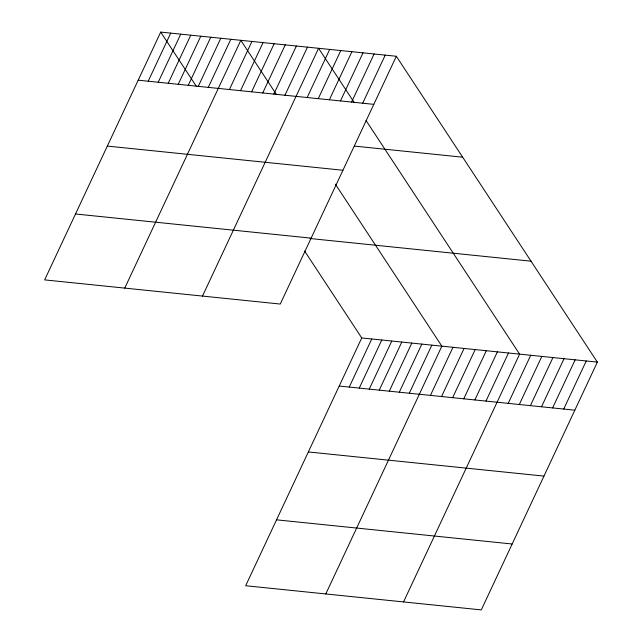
<?xml version="1.0" encoding="UTF-8"?>
<svg xmlns="http://www.w3.org/2000/svg" width="642" height="642" viewBox="0 0 642 642"><rect width="100%" height="100%" fill="white"/><g stroke="black" fill="none" stroke-linecap="round" stroke-linejoin="round"><path stroke-width="0.96" d="M160.709 32.1L44.643 279.888L280.257 304.051L396.331 56.263L160.709 32.1L196.436 86.445M148.198 81.213L170.724 33.127M158.213 82.24L180.739 34.154M168.228 83.267L190.754 35.182M178.243 84.295L200.769 36.209M188.258 85.322L210.777 37.236M198.266 86.349L220.792 38.263M208.281 87.376L230.807 39.29M124.749 288.098L240.822 40.318L276.542 94.663M229.403 89.543L251.929 41.457M240.509 90.683L263.035 42.597M251.616 91.822L274.142 43.728M262.73 92.962L285.249 44.868M273.837 94.093L296.363 46.007M284.944 95.233L307.47 47.147M202.503 296.074L318.576 48.286L354.296 102.632M307.157 97.512L329.683 49.426M318.263 98.651L340.79 50.566M329.37 99.791L351.896 51.705M340.477 100.93L363.003 52.845M351.591 102.07L374.109 53.984M362.698 103.21L385.224 55.124M304.589 250.998L361.743 337.949L245.669 585.737L481.291 609.9L597.357 362.112L396.331 56.263M349.232 387.07L371.758 338.976M359.247 388.089L381.773 340.003M369.262 389.116L391.78 341.03M379.27 390.143L401.796 342.058M389.285 391.171L411.811 343.085M399.3 392.198L421.826 344.112M409.315 393.225L431.841 345.139M325.783 593.954L441.857 346.166L335.373 184.166M430.437 395.392L452.963 347.306M441.544 396.531L464.07 348.445M452.65 397.671L475.176 349.585M463.757 398.81L486.283 350.725M474.863 399.95L497.389 351.864M485.97 401.089L508.496 353.004M403.537 601.923L519.603 354.143L366.036 120.495M508.191 403.369L530.717 355.283M519.298 404.508L541.824 356.422M530.404 405.648L552.931 357.554M541.511 406.787L564.037 358.693M552.618 407.919L575.144 359.833M563.724 409.058L586.25 360.973M138.182 80.186L373.805 104.349M354.368 146.087L462.665 157.194M107.318 146.087L342.932 170.25M75.507 213.987L311.129 238.15M309.966 238.511L531.022 261.182M361.743 337.949L597.357 362.112M339.217 386.043L574.831 410.198M308.345 451.944L543.967 476.099M276.542 519.835L512.156 543.999"/></g></svg>
